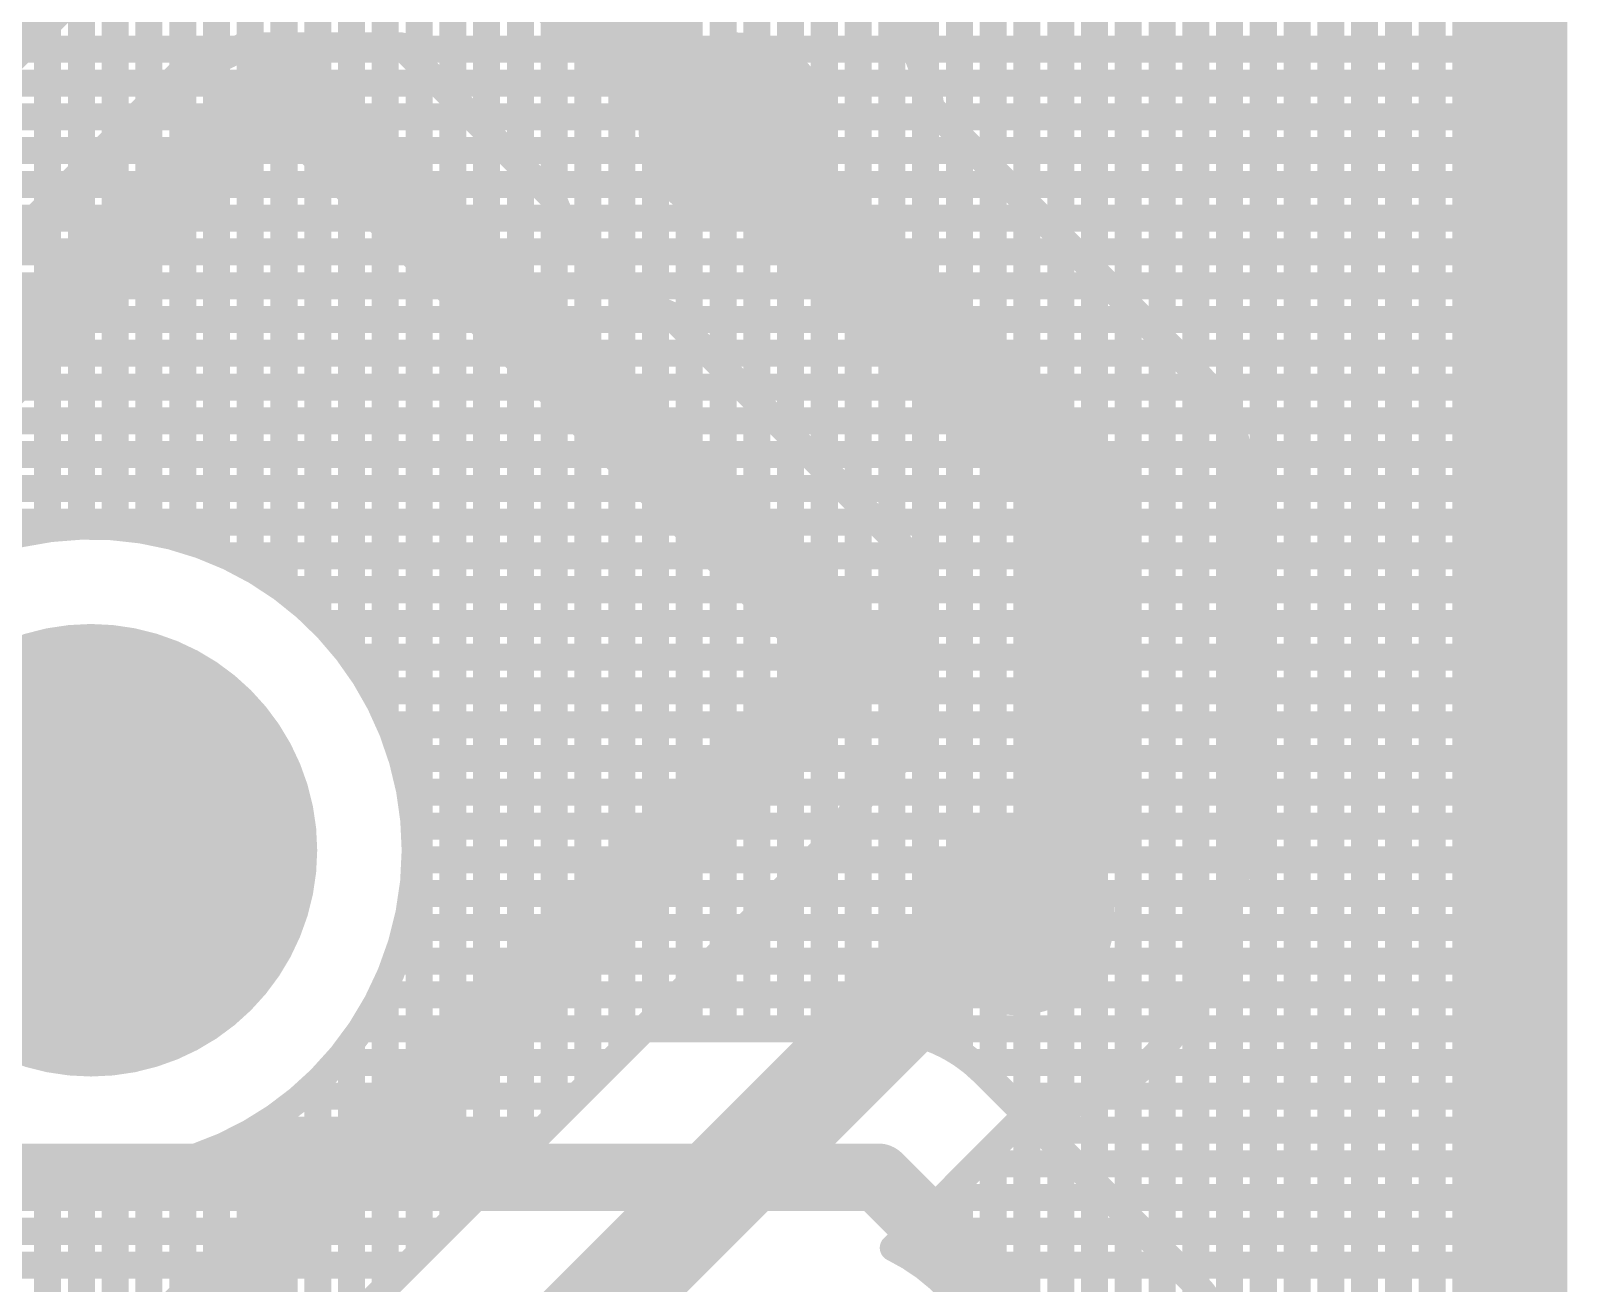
# Model space of a CAD drawing. Header units: millimetres. Extents: x 1.42 to 3.4, y 1.21 to 3.22.
# Drawn here: x 3.1675 to 3.395, y 1.6923 to 1.8778 of the extents above; entities that cross this region are included whole.
import ezdxf

# ---------------------------------------------------------------- set-up
doc = ezdxf.new("R2010")
doc.units = ezdxf.units.MM
doc.header["$MEASUREMENT"] = 0
for name, color, linetype in [('BottomLayer', 5, 'Continuous'), ('BottomSolder', 6, 'Continuous'), ('MultiLayer', 9, 'Continuous'), ('PadHoleLayer', 156, 'Continuous'), ('TopLayer', 1, 'Continuous'), ('TopOverlay', 2, 'Continuous'), ('TopSolder', 216, 'Continuous'), ('ViaHoleLayer', 16, 'Continuous')]:
    doc.layers.add(name, color=color, linetype=linetype)

# ---------------------------------------------------------------- blocks, each defined once
blk = doc.blocks.new('XTAL1_1')
at = {"layer": 'BottomLayer', "const_width": 0.031}
blk.add_lwpolyline([(-0.0155, 0, 1), (0.0155, 0, 1)], format="xyb", close=True, dxfattribs=at)
at = {"layer": 'BottomSolder', "const_width": 0.0335}
blk.add_lwpolyline([(-0.01675, 0, 1), (0.01675, 0, 1)], format="xyb", close=True, dxfattribs=at)
at = {"layer": 'MultiLayer', "const_width": 0.031}
blk.add_lwpolyline([(-0.0155, 0, 1), (0.0155, 0, 1)], format="xyb", close=True, dxfattribs=at)
at = {"layer": 'PadHoleLayer', "const_width": 0.01772}
blk.add_lwpolyline([(-0.00886, 0, 1), (0.00886, 0, 1)], format="xyb", close=True, dxfattribs=at)
at = {"layer": 'TopLayer', "const_width": 0.031}
blk.add_lwpolyline([(-0.0155, 0, 1), (0.0155, 0, 1)], format="xyb", close=True, dxfattribs=at)
at = {"layer": 'TopOverlay', "const_width": 0.012}
for points in [[(0.3, 0.06), (-0.1, 0.06)], [(-0.1, -0.06), (-0.1, 0.06)], [(0.3, -0.06), (-0.1, -0.06)]]:
    blk.add_lwpolyline(points, dxfattribs=at)
at = {"layer": 'TopOverlay', "const_width": 0.006}
for points in [[(-0.103, 0.06, 1), (-0.097, 0.06, 1)], [(-0.103, 0.06, 1), (-0.097, 0.06, 1)], [(-0.103, -0.06, 1), (-0.097, -0.06, 1)], [(-0.103, -0.06, 1), (-0.097, -0.06, 1)]]:
    blk.add_lwpolyline(points, format="xyb", close=True, dxfattribs=at)
at = {"layer": 'TopSolder', "const_width": 0.0335}
blk.add_lwpolyline([(-0.01675, 0, 1), (0.01675, 0, 1)], format="xyb", close=True, dxfattribs=at)

msp = doc.modelspace()

# ---------------------------------------------------------------- linework, layer by layer
at = {"layer": 'BottomLayer'}
for points, const_width in [([(3.17, 1.80399), (3.17, 3.21)], 0.004), ([(3.175, 1.8044), (3.175, 3.21)], 0.004), ([(3.18, 1.80429), (3.18, 3.21)], 0.004), ([(3.185, 1.80365), (3.185, 3.21)], 0.004), ([(3.19, 1.80246), (3.19, 3.21)], 0.004), ([(3.195, 1.80068), (3.195, 3.21)], 0.004), ([(3.2, 1.79823), (3.2, 3.21)], 0.004), ([(3.205, 1.79499), (3.205, 3.21)], 0.004), ([(3.21, 1.79072), (3.21, 3.21)], 0.004), ([(3.215, 1.78498), (3.215, 3.21)], 0.004), ([(3.22, 1.77655), (3.22, 3.21)], 0.004), ([(3.225, 1.73), (3.225, 3.21)], 0.004), ([(3.23, 1.73), (3.23, 3.21)], 0.004), ([(3.235, 1.73), (3.235, 3.21)], 0.004), ([(3.24, 1.73), (3.24, 3.21)], 0.004), ([(3.245, 1.73), (3.245, 3.21)], 0.004), ([(3.25, 1.73), (3.25, 3.21)], 0.004), ([(3.255, 1.73), (3.255, 3.21)], 0.004), ([(3.26, 1.73), (3.26, 3.21)], 0.004), ([(3.265, 1.73), (3.265, 3.21)], 0.004), ([(3.27, 1.73), (3.27, 3.21)], 0.004), ([(3.275, 1.73), (3.275, 3.21)], 0.004), ([(3.28, 1.73), (3.28, 3.21)], 0.004), ([(3.285, 1.73), (3.285, 3.21)], 0.004), ([(3.29, 1.73), (3.29, 3.21)], 0.004), ([(3.295, 1.72991), (3.295, 3.21)], 0.004), ([(3.3, 1.72886), (3.3, 3.21)], 0.004), ([(3.305, 1.72644), (3.305, 3.21)], 0.004), ([(3.31, 1.72211), (3.31, 3.21)], 0.004), ([(3.315, 1.71711), (3.315, 3.21)], 0.004), ([(3.32, 1.71211), (3.32, 3.21)], 0.004), ([(3.325, 1.70711), (3.325, 3.21)], 0.004), ([(3.33, 1.70211), (3.33, 3.21)], 0.004), ([(3.335, 1.69711), (3.335, 3.21)], 0.004), ([(3.34, 1.6921), (3.34, 3.21)], 0.004), ([(3.345, 1.68356), (3.345, 3.21)], 0.004), ([(3.35, 1.62385), (3.35, 3.21)], 0.004), ([(3.355, 1.24039), (3.355, 3.21)], 0.004), ([(3.36, 1.24039), (3.36, 3.21)], 0.004), ([(3.365, 1.24039), (3.365, 3.21)], 0.004), ([(3.37, 1.24039), (3.37, 3.21)], 0.004), ([(3.375, 1.24039), (3.375, 3.21)], 0.004), ([(3.38, 1.24039), (3.38, 3.21)], 0.004), ([(3.384, 1.2445), (3.384, 3.21)], 0.004), ([(2.5457, 1.875), (3.384, 1.875)], 0.004), ([(2.54945, 1.87), (3.384, 1.87)], 0.004), ([(2.5518, 1.865), (3.384, 1.865)], 0.004), ([(2.5531, 1.86), (3.384, 1.86)], 0.004), ([(2.5535, 1.855), (3.384, 1.855)], 0.004), ([(2.55303, 1.85), (3.384, 1.85)], 0.004), ([(2.55164, 1.845), (3.384, 1.845)], 0.004), ([(2.54919, 1.84), (3.384, 1.84)], 0.004), ([(2.56458, 1.835), (3.384, 1.835)], 0.004), ([(2.57152, 1.83), (3.384, 1.83)], 0.004), ([(2.57652, 1.825), (3.384, 1.825)], 0.004), ([(2.58152, 1.82), (3.384, 1.82)], 0.004), ([(2.58652, 1.815), (3.384, 1.815)], 0.004), ([(2.59152, 1.81), (3.384, 1.81)], 0.004), ([(2.60565, 1.805), (3.384, 1.805)], 0.004), ([(3.19655, 1.8), (3.384, 1.8)], 0.004), ([(3.20498, 1.795), (3.384, 1.795)], 0.004), ([(3.21072, 1.79), (3.384, 1.79)], 0.004), ([(3.21499, 1.785), (3.384, 1.785)], 0.004), ([(3.21823, 1.78), (3.384, 1.78)], 0.004), ([(3.22068, 1.775), (3.384, 1.775)], 0.004), ([(3.22246, 1.77), (3.384, 1.77)], 0.004), ([(3.22365, 1.765), (3.384, 1.765)], 0.004), ([(3.22429, 1.76), (3.384, 1.76)], 0.004), ([(3.2244, 1.755), (3.384, 1.755)], 0.004), ([(3.22399, 1.75), (3.384, 1.75)], 0.004), ([(3.22304, 1.745), (3.384, 1.745)], 0.004), ([(3.22153, 1.74), (3.384, 1.74)], 0.004), ([(3.22, 1.73), (3.22, 1.7363)], 0.004), ([(3.21938, 1.735), (3.384, 1.735)], 0.004), ([(3.2165, 1.73), (3.293, 1.73)], 0.004), ([(3.2165, 1.73), (3.29307, 1.73)], 0.004), ([(3.29307, 1.73), (3.384, 1.73)], 0.004), ([(3.30696, 1.725), (3.384, 1.725)], 0.004), ([(3.3086, 1.72352), (3.33952, 1.6926)], 0.004), ([(3.31211, 1.72), (3.384, 1.72)], 0.004), ([(3.31711, 1.715), (3.384, 1.715)], 0.004), ([(2.958, 1.708), (3.293, 1.708)], 0.01), ([(3.293, 1.708), (3.324, 1.677)], 0.01), ([(3.32211, 1.71), (3.384, 1.71)], 0.004), ([(3.32711, 1.705), (3.384, 1.705)], 0.004), ([(3.33211, 1.7), (3.384, 1.7)], 0.004), ([(3.33711, 1.695), (3.384, 1.695)], 0.004)]:
    msp.add_lwpolyline(points, dxfattribs=dict(at, const_width=const_width))
for points, const_width in [([(3.383, 1.875, 1), (3.385, 1.875, 1)], 0.002), ([(3.266, 1.863, 1), (3.278, 1.863, 1)], 0.012), ([(3.383, 1.87, 1), (3.385, 1.87, 1)], 0.002), ([(3.383, 1.865, 1), (3.385, 1.865, 1)], 0.002), ([(3.383, 1.86, 1), (3.385, 1.86, 1)], 0.002), ([(3.383, 1.855, 1), (3.385, 1.855, 1)], 0.002), ([(3.383, 1.85, 1), (3.385, 1.85, 1)], 0.002), ([(3.383, 1.845, 1), (3.385, 1.845, 1)], 0.002), ([(3.383, 1.84, 1), (3.385, 1.84, 1)], 0.002), ([(3.383, 1.835, 1), (3.385, 1.835, 1)], 0.002), ([(3.383, 1.83, 1), (3.385, 1.83, 1)], 0.002), ([(3.383, 1.825, 1), (3.385, 1.825, 1)], 0.002), ([(3.383, 1.82, 1), (3.385, 1.82, 1)], 0.002), ([(3.383, 1.815, 1), (3.385, 1.815, 1)], 0.002), ([(3.383, 1.81, 1), (3.385, 1.81, 1)], 0.002), ([(3.174, 1.8044, 1), (3.176, 1.8044, 1)], 0.002), ([(3.383, 1.805, 1), (3.385, 1.805, 1)], 0.002), ([(3.169, 1.80399, 1), (3.171, 1.80399, 1)], 0.002), ([(3.179, 1.80429, 1), (3.181, 1.80429, 1)], 0.002), ([(3.184, 1.80365, 1), (3.186, 1.80365, 1)], 0.002), ([(3.189, 1.80246, 1), (3.191, 1.80246, 1)], 0.002), ([(3.194, 1.80068, 1), (3.196, 1.80068, 1)], 0.002), ([(3.19555, 1.8, 1), (3.19755, 1.8, 1)], 0.002), ([(3.383, 1.8, 1), (3.385, 1.8, 1)], 0.002), ([(3.199, 1.79823, 1), (3.201, 1.79823, 1)], 0.002), ([(3.20398, 1.795, 1), (3.20598, 1.795, 1)], 0.002), ([(3.204, 1.79499, 1), (3.206, 1.79499, 1)], 0.002), ([(3.383, 1.795, 1), (3.385, 1.795, 1)], 0.002), ([(3.209, 1.79072, 1), (3.211, 1.79072, 1)], 0.002), ([(3.20972, 1.79, 1), (3.21172, 1.79, 1)], 0.002), ([(3.383, 1.79, 1), (3.385, 1.79, 1)], 0.002), ([(3.21399, 1.785, 1), (3.21599, 1.785, 1)], 0.002), ([(3.214, 1.78498, 1), (3.216, 1.78498, 1)], 0.002), ([(3.383, 1.785, 1), (3.385, 1.785, 1)], 0.002), ([(3.21723, 1.78, 1), (3.21923, 1.78, 1)], 0.002), ([(3.383, 1.78, 1), (3.385, 1.78, 1)], 0.002), ([(3.219, 1.77655, 1), (3.221, 1.77655, 1)], 0.002), ([(3.21968, 1.775, 1), (3.22168, 1.775, 1)], 0.002), ([(3.383, 1.775, 1), (3.385, 1.775, 1)], 0.002), ([(3.22146, 1.77, 1), (3.22346, 1.77, 1)], 0.002), ([(3.383, 1.77, 1), (3.385, 1.77, 1)], 0.002), ([(3.22265, 1.765, 1), (3.22465, 1.765, 1)], 0.002), ([(3.383, 1.765, 1), (3.385, 1.765, 1)], 0.002), ([(3.22329, 1.76, 1), (3.22529, 1.76, 1)], 0.002), ([(3.383, 1.76, 1), (3.385, 1.76, 1)], 0.002), ([(3.2234, 1.755, 1), (3.2254, 1.755, 1)], 0.002), ([(3.22342, 1.75642, 1), (3.22542, 1.75642, 1)], 0.002), ([(3.22342, 1.75642, 1), (3.22542, 1.75642, 1)], 0.002), ([(3.3075, 1.7465, 1), (3.3195, 1.7465, 1)], 0.012), ([(3.383, 1.755, 1), (3.385, 1.755, 1)], 0.002), ([(3.22299, 1.75, 1), (3.22499, 1.75, 1)], 0.002), ([(3.383, 1.75, 1), (3.385, 1.75, 1)], 0.002), ([(3.22204, 1.745, 1), (3.22404, 1.745, 1)], 0.002), ([(3.383, 1.745, 1), (3.385, 1.745, 1)], 0.002), ([(3.22053, 1.74, 1), (3.22253, 1.74, 1)], 0.002), ([(3.383, 1.74, 1), (3.385, 1.74, 1)], 0.002), ([(3.219, 1.7363, 1), (3.221, 1.7363, 1)], 0.002), ([(3.21838, 1.735, 1), (3.22038, 1.735, 1)], 0.002), ([(3.383, 1.735, 1), (3.385, 1.735, 1)], 0.002), ([(3.2155, 1.73, 1), (3.2175, 1.73, 1)], 0.002), ([(3.2155, 1.73, 1), (3.2175, 1.73, 1)], 0.002), ([(3.2155, 1.73, 1), (3.2175, 1.73, 1)], 0.002), ([(3.219, 1.73, 1), (3.221, 1.73, 1)], 0.002), ([(3.224, 1.73, 1), (3.226, 1.73, 1)], 0.002), ([(3.229, 1.73, 1), (3.231, 1.73, 1)], 0.002), ([(3.234, 1.73, 1), (3.236, 1.73, 1)], 0.002), ([(3.239, 1.73, 1), (3.241, 1.73, 1)], 0.002), ([(3.244, 1.73, 1), (3.246, 1.73, 1)], 0.002), ([(3.249, 1.73, 1), (3.251, 1.73, 1)], 0.002), ([(3.254, 1.73, 1), (3.256, 1.73, 1)], 0.002), ([(3.259, 1.73, 1), (3.261, 1.73, 1)], 0.002), ([(3.264, 1.73, 1), (3.266, 1.73, 1)], 0.002), ([(3.269, 1.73, 1), (3.271, 1.73, 1)], 0.002), ([(3.274, 1.73, 1), (3.276, 1.73, 1)], 0.002), ([(3.279, 1.73, 1), (3.281, 1.73, 1)], 0.002), ([(3.284, 1.73, 1), (3.286, 1.73, 1)], 0.002), ([(3.289, 1.73, 1), (3.291, 1.73, 1)], 0.002), ([(3.292, 1.73, 1), (3.294, 1.73, 1)], 0.002), ([(3.292, 1.73, 1), (3.294, 1.73, 1)], 0.002), ([(3.292, 1.73, 1), (3.294, 1.73, 1)], 0.002), ([(3.29207, 1.73, 1), (3.29407, 1.73, 1)], 0.002), ([(3.29207, 1.73, 1), (3.29407, 1.73, 1)], 0.002), ([(3.294, 1.72991, 1), (3.296, 1.72991, 1)], 0.002), ([(3.383, 1.73, 1), (3.385, 1.73, 1)], 0.002), ([(3.299, 1.72886, 1), (3.301, 1.72886, 1)], 0.002), ([(3.304, 1.72644, 1), (3.306, 1.72644, 1)], 0.002), ([(3.30596, 1.725, 1), (3.30796, 1.725, 1)], 0.002), ([(3.383, 1.725, 1), (3.385, 1.725, 1)], 0.002), ([(3.30756, 1.72356, 1), (3.30956, 1.72356, 1)], 0.002), ([(3.3076, 1.72352, 1), (3.3096, 1.72352, 1)], 0.002), ([(3.3076, 1.72352, 1), (3.3096, 1.72352, 1)], 0.002), ([(3.309, 1.72211, 1), (3.311, 1.72211, 1)], 0.002), ([(3.31111, 1.72, 1), (3.31311, 1.72, 1)], 0.002), ([(3.383, 1.72, 1), (3.385, 1.72, 1)], 0.002), ([(3.314, 1.71711, 1), (3.316, 1.71711, 1)], 0.002), ([(3.31611, 1.715, 1), (3.31811, 1.715, 1)], 0.002), ([(3.383, 1.715, 1), (3.385, 1.715, 1)], 0.002), ([(3.319, 1.71211, 1), (3.321, 1.71211, 1)], 0.002), ([(3.2905, 1.708, 1), (3.2955, 1.708, 1)], 0.005), ([(3.2905, 1.708, 1), (3.2955, 1.708, 1)], 0.005), ([(3.32111, 1.71, 1), (3.32311, 1.71, 1)], 0.002), ([(3.383, 1.71, 1), (3.385, 1.71, 1)], 0.002), ([(3.324, 1.70711, 1), (3.326, 1.70711, 1)], 0.002), ([(3.32611, 1.705, 1), (3.32811, 1.705, 1)], 0.002), ([(3.383, 1.705, 1), (3.385, 1.705, 1)], 0.002), ([(3.329, 1.70211, 1), (3.331, 1.70211, 1)], 0.002), ([(3.33111, 1.7, 1), (3.33311, 1.7, 1)], 0.002), ([(3.383, 1.7, 1), (3.385, 1.7, 1)], 0.002), ([(3.334, 1.69711, 1), (3.336, 1.69711, 1)], 0.002), ([(3.33611, 1.695, 1), (3.33811, 1.695, 1)], 0.002), ([(3.383, 1.695, 1), (3.385, 1.695, 1)], 0.002), ([(3.33852, 1.6926, 1), (3.34052, 1.6926, 1)], 0.002), ([(3.33852, 1.6926, 1), (3.34052, 1.6926, 1)], 0.002), ([(3.33856, 1.69256, 1), (3.34056, 1.69256, 1)], 0.002), ([(3.339, 1.6921, 1), (3.341, 1.6921, 1)], 0.002)]:
    msp.add_lwpolyline(points, format="xyb", close=True, dxfattribs=dict(at, const_width=const_width))
at = {"layer": 'BottomLayer', "const_width": 0.004}
for points in [[(3.14248, 1.79036, -0.668179), (3.22442, 1.75642)], [(3.22442, 1.75642, -0.146768), (3.2165, 1.73)], [(3.293, 1.73, -0.198912), (3.30856, 1.72356)], [(3.293, 1.73, -0.199566), (3.3086, 1.72352)], [(3.33952, 1.6926, -0.199566), (3.346, 1.677)], [(3.33956, 1.69256, -0.198912), (3.346, 1.677)]]:
    msp.add_lwpolyline(points, format="xyb", dxfattribs=at)
at = {"layer": 'BottomSolder', "const_width": 0.01}
msp.add_lwpolyline([(3.39, 1.24039), (3.39, 3.21)], dxfattribs=at)
at = {"layer": 'BottomSolder', "const_width": 0.0145}
for points in [[(3.26475, 1.863, 1), (3.27925, 1.863, 1)], [(3.30625, 1.7465, 1), (3.32075, 1.7465, 1)]]:
    msp.add_lwpolyline(points, format="xyb", close=True, dxfattribs=at)
at = {"layer": 'MultiLayer', "const_width": 0.012}
for points in [[(3.266, 1.863, 1), (3.278, 1.863, 1)], [(3.3075, 1.7465, 1), (3.3195, 1.7465, 1)]]:
    msp.add_lwpolyline(points, format="xyb", close=True, dxfattribs=at)
at = {"layer": 'TopLayer'}
for points, const_width in [([(3.37, 1.3494), (3.37, 3.2089)], 0.004), ([(3.375, 1.24039), (3.375, 3.2089)], 0.004), ([(3.38, 1.24039), (3.38, 3.2089)], 0.004), ([(3.385, 1.24039), (3.385, 3.2089)], 0.004), ([(3.39, 1.24039), (3.39, 3.21)], 0.004), ([(3.365, 1.3494), (3.365, 2.38514)], 0.004), ([(3.36, 1.3494), (3.36, 2.38014)], 0.004), ([(3.355, 1.3494), (3.355, 2.37514)], 0.004), ([(3.35, 1.62385), (3.35, 2.37014)], 0.004), ([(3.345, 1.8197), (3.345, 2.36514)], 0.004), ([(3.34, 1.82715), (3.34, 2.36014)], 0.004), ([(3.335, 1.83215), (3.335, 2.35514)], 0.004), ([(3.33, 1.83715), (3.33, 2.35014)], 0.004), ([(3.325, 1.84215), (3.325, 2.34514)], 0.004), ([(3.32, 1.84715), (3.32, 2.34014)], 0.004), ([(3.315, 1.85215), (3.315, 2.33514)], 0.004), ([(3.31, 1.85715), (3.31, 2.33014)], 0.004), ([(3.305, 1.86215), (3.305, 2.32514)], 0.004), ([(3.3, 1.87055), (3.3, 2.32014)], 0.004), ([(3.14466, 1.86116), (3.1835, 1.9)], 0.015), ([(3.2325, 1.9), (3.3225, 1.81)], 0.015), ([(3.1982, 1.875), (3.22285, 1.875)], 0.004), ([(3.19902, 1.8755), (3.22235, 1.8755)], 0.004), ([(3.2, 1.79823), (3.2, 1.8755)], 0.004), ([(3.205, 1.79499), (3.205, 1.8755)], 0.004), ([(3.21, 1.79072), (3.21, 1.8755)], 0.004), ([(3.215, 1.78498), (3.215, 1.8755)], 0.004), ([(3.22, 1.77655), (3.22, 1.8755)], 0.004), ([(3.22235, 1.8755), (3.24474, 1.85312)], 0.004), ([(3.2984, 1.875), (3.39, 1.875)], 0.004), ([(3.195, 1.80068), (3.195, 1.87338)], 0.004), ([(3.225, 1.69665), (3.225, 1.87285)], 0.004), ([(3.16201, 1.84386), (3.18985, 1.8717)], 0.004), ([(3.19, 1.80246), (3.19, 1.87174)], 0.004), ([(3.18815, 1.87), (3.22785, 1.87)], 0.004), ([(3.30014, 1.87), (3.39, 1.87)], 0.004), ([(3.185, 1.80365), (3.185, 1.86685)], 0.004), ([(3.23, 1.70165), (3.23, 1.86785)], 0.004), ([(3.30081, 1.86634), (3.3398, 1.82735)], 0.004), ([(3.18315, 1.865), (3.23285, 1.865)], 0.004), ([(3.30215, 1.865), (3.39, 1.865)], 0.004), ([(3.18, 1.80429), (3.18, 1.86185)], 0.004), ([(3.235, 1.70665), (3.235, 1.86285)], 0.004), ([(3.17815, 1.86), (3.23785, 1.86)], 0.004), ([(3.30715, 1.86), (3.39, 1.86)], 0.004), ([(3.175, 1.8044), (3.175, 1.85685)], 0.004), ([(3.24, 1.71165), (3.24, 1.85785)], 0.004), ([(3.17315, 1.855), (3.24285, 1.855)], 0.004), ([(3.31215, 1.855), (3.39, 1.855)], 0.004), ([(3.245, 1.71665), (3.245, 1.85242)], 0.004), ([(3.16815, 1.85), (3.24608, 1.85)], 0.004), ([(3.17, 1.80399), (3.17, 1.85185)], 0.004), ([(3.31715, 1.85), (3.39, 1.85)], 0.004), ([(3.16315, 1.845), (3.24926, 1.845)], 0.004), ([(3.25, 1.72165), (3.25, 1.84411)], 0.004), ([(3.32215, 1.845), (3.39, 1.845)], 0.004), ([(3.15701, 1.84), (3.25434, 1.84)], 0.004), ([(3.255, 1.72665), (3.255, 1.83951)], 0.004), ([(3.32715, 1.84), (3.39, 1.84)], 0.004), ([(3.26, 1.73165), (3.26, 1.8366)], 0.004), ([(3.10879, 1.835), (3.26285, 1.835)], 0.004), ([(3.26212, 1.83574), (3.298, 1.79985)], 0.004), ([(3.33215, 1.835), (3.39, 1.835)], 0.004), ([(3.265, 1.73665), (3.265, 1.83285)], 0.004), ([(3.10379, 1.83), (3.26785, 1.83)], 0.004), ([(3.33715, 1.83), (3.39, 1.83)], 0.004), ([(3.27, 1.74165), (3.27, 1.82785)], 0.004), ([(3.09879, 1.825), (3.27285, 1.825)], 0.004), ([(3.34187, 1.825), (3.39, 1.825)], 0.004), ([(3.275, 1.74665), (3.275, 1.82285)], 0.004), ([(3.09379, 1.82), (3.27785, 1.82)], 0.004), ([(3.34487, 1.82), (3.39, 1.82)], 0.004), ([(3.28, 1.75165), (3.28, 1.81785)], 0.004), ([(3.08879, 1.815), (3.28285, 1.815)], 0.004), ([(3.3225, 1.7595), (3.3225, 1.81)], 0.015), ([(3.34648, 1.815), (3.39, 1.815)], 0.004), ([(3.285, 1.75665), (3.285, 1.81285)], 0.004), ([(3.08379, 1.81), (3.28785, 1.81)], 0.004), ([(3.347, 1.81), (3.39, 1.81)], 0.004), ([(3.347, 1.7595), (3.347, 1.81)], 0.004), ([(3.29, 1.76349), (3.29, 1.80785)], 0.004), ([(3.07879, 1.805), (3.29285, 1.805)], 0.004), ([(3.347, 1.805), (3.39, 1.805)], 0.004), ([(3.295, 1.76883), (3.295, 1.80285)], 0.004), ([(3.19655, 1.8), (3.29785, 1.8)], 0.004), ([(3.298, 1.77101), (3.298, 1.79985)], 0.004), ([(3.347, 1.8), (3.39, 1.8)], 0.004), ([(3.20498, 1.795), (3.298, 1.795)], 0.004), ([(3.347, 1.795), (3.39, 1.795)], 0.004), ([(3.21072, 1.79), (3.298, 1.79)], 0.004), ([(3.347, 1.79), (3.39, 1.79)], 0.004), ([(3.21499, 1.785), (3.298, 1.785)], 0.004), ([(3.347, 1.785), (3.39, 1.785)], 0.004), ([(3.21823, 1.78), (3.298, 1.78)], 0.004), ([(3.347, 1.78), (3.39, 1.78)], 0.004), ([(3.22068, 1.775), (3.298, 1.775)], 0.004), ([(3.347, 1.775), (3.39, 1.775)], 0.004), ([(3.22246, 1.77), (3.29651, 1.77)], 0.004), ([(3.347, 1.77), (3.39, 1.77)], 0.004), ([(3.207, 1.644), (3.3225, 1.7595)], 0.015), ([(3.22365, 1.765), (3.29117, 1.765)], 0.004), ([(3.347, 1.765), (3.39, 1.765)], 0.004), ([(3.142, 1.722), (3.17642, 1.75642)], 0.01), ([(3.20065, 1.6723), (3.28731, 1.75896)], 0.004), ([(3.22429, 1.76), (3.28783, 1.76)], 0.004), ([(3.347, 1.76), (3.39, 1.76)], 0.004), ([(3.2244, 1.755), (3.28335, 1.755)], 0.004), ([(3.34658, 1.755), (3.39, 1.755)], 0.004), ([(3.22399, 1.75), (3.27835, 1.75)], 0.004), ([(3.345, 1.631), (3.345, 1.7498)], 0.004), ([(3.34508, 1.75), (3.39, 1.75)], 0.004), ([(3.22304, 1.745), (3.27335, 1.745)], 0.004), ([(3.34246, 1.745), (3.39, 1.745)], 0.004), ([(3.22153, 1.74), (3.26835, 1.74)], 0.004), ([(3.34176, 1.74), (3.39, 1.74)], 0.004), ([(3.22, 1.69165), (3.22, 1.7363)], 0.004), ([(3.21938, 1.735), (3.26335, 1.735)], 0.004), ([(3.34, 1.63519), (3.34, 1.73472)], 0.004), ([(3.34012, 1.735), (3.39, 1.735)], 0.004), ([(3.2165, 1.73), (3.25835, 1.73)], 0.004), ([(3.33735, 1.73), (3.39, 1.73)], 0.004), ([(3.215, 1.68665), (3.215, 1.72786)], 0.004), ([(3.335, 1.63783), (3.335, 1.72704)], 0.004), ([(3.21271, 1.725), (3.25335, 1.725)], 0.004), ([(3.33296, 1.725), (3.39, 1.725)], 0.004), ([(3.33, 1.63937), (3.33, 1.72265)], 0.004), ([(3.21, 1.68165), (3.21, 1.72212)], 0.004), ([(3.20769, 1.72), (3.24835, 1.72)], 0.004), ([(3.32, 1.63972), (3.32, 1.71824)], 0.004), ([(3.325, 1.63998), (3.325, 1.71988)], 0.004), ([(3.32528, 1.72), (3.39, 1.72)], 0.004), ([(3.205, 1.67665), (3.205, 1.71786)], 0.004), ([(3.29521, 1.69756), (3.3152, 1.71755)], 0.004), ([(3.315, 1.63857), (3.315, 1.71735)], 0.004), ([(3.2, 1.67214), (3.2, 1.71461)], 0.004), ([(3.20068, 1.715), (3.24335, 1.715)], 0.004), ([(3.31265, 1.715), (3.39, 1.715)], 0.004), ([(3.195, 1.6704), (3.195, 1.71216)], 0.004), ([(3.31, 1.68071), (3.31, 1.71235)], 0.004), ([(3.17, 1.64165), (3.17, 1.70885)], 0.004), ([(3.185, 1.66289), (3.185, 1.70919)], 0.004), ([(3.18863, 1.71), (3.23835, 1.71)], 0.004), ([(3.19, 1.66749), (3.19, 1.71038)], 0.004), ([(3.30765, 1.71), (3.39, 1.71)], 0.004), ([(3.175, 1.64665), (3.175, 1.70844)], 0.004), ([(3.18, 1.65458), (3.18, 1.70856)], 0.004), ([(3.305, 1.6898), (3.305, 1.70735)], 0.004), ([(3.15596, 1.705), (3.23335, 1.705)], 0.004), ([(3.30265, 1.705), (3.39, 1.705)], 0.004), ([(3.3, 1.69462), (3.3, 1.70235)], 0.004), ([(3.142, 1.7), (3.22835, 1.7)], 0.004), ([(3.29765, 1.7), (3.39, 1.7)], 0.004), ([(3.076, 1.695), (3.22335, 1.695)], 0.004), ([(3.29949, 1.695), (3.39, 1.695)], 0.004)]:
    msp.add_lwpolyline(points, dxfattribs=dict(at, const_width=const_width))
at = {"layer": 'TopLayer', "const_width": 0.004}
for points in [[(3.27534, 1.89181, -0.348078), (3.30081, 1.86634)], [(3.19902, 1.8755, -0.08614), (3.18985, 1.8717)], [(3.26212, 1.83574, -0.222344), (3.24474, 1.85312)], [(3.3398, 1.82735, -0.199267), (3.347, 1.81)], [(3.33982, 1.82732, -0.198912), (3.347, 1.81)], [(3.14248, 1.79036, -0.668179), (3.22442, 1.75642)], [(3.28731, 1.75896, -0.141607), (3.298, 1.77101)], [(3.347, 1.7595, -0.155608), (3.34248, 1.74531)], [(3.347, 1.7595, -0.155608), (3.34248, 1.74531)], [(3.22442, 1.75642, -0.198912), (3.21036, 1.72248)], [(3.34248, 1.74531, -0.385373), (3.3152, 1.71755)], [(3.21036, 1.72248, -0.280713), (3.16181, 1.7107)], [(3.29521, 1.69756, -0.286742), (3.3115, 1.6715)]]:
    msp.add_lwpolyline(points, format="xyb", dxfattribs=at)
at = {"layer": 'TopLayer'}
for points, const_width in [([(3.1972, 1.875, 1), (3.1992, 1.875, 1)], 0.002), ([(3.19802, 1.8755, 1), (3.20002, 1.8755, 1)], 0.002), ([(3.19802, 1.8755, 1), (3.20002, 1.8755, 1)], 0.002), ([(3.199, 1.8755, 1), (3.201, 1.8755, 1)], 0.002), ([(3.204, 1.8755, 1), (3.206, 1.8755, 1)], 0.002), ([(3.209, 1.8755, 1), (3.211, 1.8755, 1)], 0.002), ([(3.214, 1.8755, 1), (3.216, 1.8755, 1)], 0.002), ([(3.219, 1.8755, 1), (3.221, 1.8755, 1)], 0.002), ([(3.22135, 1.8755, 1), (3.22335, 1.8755, 1)], 0.002), ([(3.22135, 1.8755, 1), (3.22335, 1.8755, 1)], 0.002), ([(3.22185, 1.875, 1), (3.22385, 1.875, 1)], 0.002), ([(3.2974, 1.875, 1), (3.2994, 1.875, 1)], 0.002), ([(3.389, 1.875, 1), (3.391, 1.875, 1)], 0.002), ([(3.194, 1.87338, 1), (3.196, 1.87338, 1)], 0.002), ([(3.224, 1.87285, 1), (3.226, 1.87285, 1)], 0.002), ([(3.266, 1.863, 1), (3.278, 1.863, 1)], 0.012), ([(3.18885, 1.8717, 1), (3.19085, 1.8717, 1)], 0.002), ([(3.18885, 1.8717, 1), (3.19085, 1.8717, 1)], 0.002), ([(3.189, 1.87174, 1), (3.191, 1.87174, 1)], 0.002), ([(3.299, 1.87055, 1), (3.301, 1.87055, 1)], 0.002), ([(3.18715, 1.87, 1), (3.18915, 1.87, 1)], 0.002), ([(3.22685, 1.87, 1), (3.22885, 1.87, 1)], 0.002), ([(3.29914, 1.87, 1), (3.30114, 1.87, 1)], 0.002), ([(3.389, 1.87, 1), (3.391, 1.87, 1)], 0.002), ([(3.184, 1.86685, 1), (3.186, 1.86685, 1)], 0.002), ([(3.229, 1.86785, 1), (3.231, 1.86785, 1)], 0.002), ([(3.29981, 1.86634, 1), (3.30181, 1.86634, 1)], 0.002), ([(3.29981, 1.86634, 1), (3.30181, 1.86634, 1)], 0.002), ([(3.18215, 1.865, 1), (3.18415, 1.865, 1)], 0.002), ([(3.23185, 1.865, 1), (3.23385, 1.865, 1)], 0.002), ([(3.30115, 1.865, 1), (3.30315, 1.865, 1)], 0.002), ([(3.389, 1.865, 1), (3.391, 1.865, 1)], 0.002), ([(3.179, 1.86185, 1), (3.181, 1.86185, 1)], 0.002), ([(3.234, 1.86285, 1), (3.236, 1.86285, 1)], 0.002), ([(3.304, 1.86215, 1), (3.306, 1.86215, 1)], 0.002), ([(3.17715, 1.86, 1), (3.17915, 1.86, 1)], 0.002), ([(3.23685, 1.86, 1), (3.23885, 1.86, 1)], 0.002), ([(3.30615, 1.86, 1), (3.30815, 1.86, 1)], 0.002), ([(3.389, 1.86, 1), (3.391, 1.86, 1)], 0.002), ([(3.174, 1.85685, 1), (3.176, 1.85685, 1)], 0.002), ([(3.239, 1.85785, 1), (3.241, 1.85785, 1)], 0.002), ([(3.309, 1.85715, 1), (3.311, 1.85715, 1)], 0.002), ([(3.17215, 1.855, 1), (3.17415, 1.855, 1)], 0.002), ([(3.24185, 1.855, 1), (3.24385, 1.855, 1)], 0.002), ([(3.31115, 1.855, 1), (3.31315, 1.855, 1)], 0.002), ([(3.389, 1.855, 1), (3.391, 1.855, 1)], 0.002), ([(3.24374, 1.85312, 1), (3.24574, 1.85312, 1)], 0.002), ([(3.24374, 1.85312, 1), (3.24574, 1.85312, 1)], 0.002), ([(3.244, 1.85242, 1), (3.246, 1.85242, 1)], 0.002), ([(3.314, 1.85215, 1), (3.316, 1.85215, 1)], 0.002), ([(3.16715, 1.85, 1), (3.16915, 1.85, 1)], 0.002), ([(3.169, 1.85185, 1), (3.171, 1.85185, 1)], 0.002), ([(3.24508, 1.85, 1), (3.24708, 1.85, 1)], 0.002), ([(3.31615, 1.85, 1), (3.31815, 1.85, 1)], 0.002), ([(3.389, 1.85, 1), (3.391, 1.85, 1)], 0.002), ([(3.319, 1.84715, 1), (3.321, 1.84715, 1)], 0.002), ([(3.24826, 1.845, 1), (3.25026, 1.845, 1)], 0.002), ([(3.249, 1.84411, 1), (3.251, 1.84411, 1)], 0.002), ([(3.32115, 1.845, 1), (3.32315, 1.845, 1)], 0.002), ([(3.389, 1.845, 1), (3.391, 1.845, 1)], 0.002), ([(3.324, 1.84215, 1), (3.326, 1.84215, 1)], 0.002), ([(3.25334, 1.84, 1), (3.25534, 1.84, 1)], 0.002), ([(3.254, 1.83951, 1), (3.256, 1.83951, 1)], 0.002), ([(3.32615, 1.84, 1), (3.32815, 1.84, 1)], 0.002), ([(3.389, 1.84, 1), (3.391, 1.84, 1)], 0.002), ([(3.259, 1.8366, 1), (3.261, 1.8366, 1)], 0.002), ([(3.329, 1.83715, 1), (3.331, 1.83715, 1)], 0.002), ([(3.26112, 1.83574, 1), (3.26312, 1.83574, 1)], 0.002), ([(3.26112, 1.83574, 1), (3.26312, 1.83574, 1)], 0.002), ([(3.26185, 1.835, 1), (3.26385, 1.835, 1)], 0.002), ([(3.33115, 1.835, 1), (3.33315, 1.835, 1)], 0.002), ([(3.389, 1.835, 1), (3.391, 1.835, 1)], 0.002), ([(3.264, 1.83285, 1), (3.266, 1.83285, 1)], 0.002), ([(3.334, 1.83215, 1), (3.336, 1.83215, 1)], 0.002), ([(3.26685, 1.83, 1), (3.26885, 1.83, 1)], 0.002), ([(3.33615, 1.83, 1), (3.33815, 1.83, 1)], 0.002), ([(3.389, 1.83, 1), (3.391, 1.83, 1)], 0.002), ([(3.269, 1.82785, 1), (3.271, 1.82785, 1)], 0.002), ([(3.3388, 1.82735, 1), (3.3408, 1.82735, 1)], 0.002), ([(3.3388, 1.82735, 1), (3.3408, 1.82735, 1)], 0.002), ([(3.33882, 1.82732, 1), (3.34082, 1.82732, 1)], 0.002), ([(3.339, 1.82715, 1), (3.341, 1.82715, 1)], 0.002), ([(3.27185, 1.825, 1), (3.27385, 1.825, 1)], 0.002), ([(3.34087, 1.825, 1), (3.34287, 1.825, 1)], 0.002), ([(3.389, 1.825, 1), (3.391, 1.825, 1)], 0.002), ([(3.274, 1.82285, 1), (3.276, 1.82285, 1)], 0.002), ([(3.27685, 1.82, 1), (3.27885, 1.82, 1)], 0.002), ([(3.34387, 1.82, 1), (3.34587, 1.82, 1)], 0.002), ([(3.344, 1.8197, 1), (3.346, 1.8197, 1)], 0.002), ([(3.389, 1.82, 1), (3.391, 1.82, 1)], 0.002), ([(3.279, 1.81785, 1), (3.281, 1.81785, 1)], 0.002), ([(3.28185, 1.815, 1), (3.28385, 1.815, 1)], 0.002), ([(3.31875, 1.81, 1), (3.32625, 1.81, 1)], 0.0075), ([(3.31875, 1.81, 1), (3.32625, 1.81, 1)], 0.0075), ([(3.34548, 1.815, 1), (3.34748, 1.815, 1)], 0.002), ([(3.389, 1.815, 1), (3.391, 1.815, 1)], 0.002), ([(3.284, 1.81285, 1), (3.286, 1.81285, 1)], 0.002), ([(3.28685, 1.81, 1), (3.28885, 1.81, 1)], 0.002), ([(3.346, 1.81, 1), (3.348, 1.81, 1)], 0.002), ([(3.346, 1.81, 1), (3.348, 1.81, 1)], 0.002), ([(3.346, 1.81, 1), (3.348, 1.81, 1)], 0.002), ([(3.346, 1.81, 1), (3.348, 1.81, 1)], 0.002), ([(3.389, 1.81, 1), (3.391, 1.81, 1)], 0.002), ([(3.289, 1.80785, 1), (3.291, 1.80785, 1)], 0.002), ([(3.174, 1.8044, 1), (3.176, 1.8044, 1)], 0.002), ([(3.29185, 1.805, 1), (3.29385, 1.805, 1)], 0.002), ([(3.346, 1.805, 1), (3.348, 1.805, 1)], 0.002), ([(3.389, 1.805, 1), (3.391, 1.805, 1)], 0.002), ([(3.169, 1.80399, 1), (3.171, 1.80399, 1)], 0.002), ([(3.179, 1.80429, 1), (3.181, 1.80429, 1)], 0.002), ([(3.184, 1.80365, 1), (3.186, 1.80365, 1)], 0.002), ([(3.189, 1.80246, 1), (3.191, 1.80246, 1)], 0.002), ([(3.294, 1.80285, 1), (3.296, 1.80285, 1)], 0.002), ([(3.194, 1.80068, 1), (3.196, 1.80068, 1)], 0.002), ([(3.19555, 1.8, 1), (3.19755, 1.8, 1)], 0.002), ([(3.29685, 1.8, 1), (3.29885, 1.8, 1)], 0.002), ([(3.297, 1.79985, 1), (3.299, 1.79985, 1)], 0.002), ([(3.297, 1.79985, 1), (3.299, 1.79985, 1)], 0.002), ([(3.346, 1.8, 1), (3.348, 1.8, 1)], 0.002), ([(3.389, 1.8, 1), (3.391, 1.8, 1)], 0.002), ([(3.199, 1.79823, 1), (3.201, 1.79823, 1)], 0.002), ([(3.20398, 1.795, 1), (3.20598, 1.795, 1)], 0.002), ([(3.204, 1.79499, 1), (3.206, 1.79499, 1)], 0.002), ([(3.297, 1.795, 1), (3.299, 1.795, 1)], 0.002), ([(3.346, 1.795, 1), (3.348, 1.795, 1)], 0.002), ([(3.389, 1.795, 1), (3.391, 1.795, 1)], 0.002), ([(3.209, 1.79072, 1), (3.211, 1.79072, 1)], 0.002), ([(3.20972, 1.79, 1), (3.21172, 1.79, 1)], 0.002), ([(3.297, 1.79, 1), (3.299, 1.79, 1)], 0.002), ([(3.346, 1.79, 1), (3.348, 1.79, 1)], 0.002), ([(3.389, 1.79, 1), (3.391, 1.79, 1)], 0.002), ([(3.21399, 1.785, 1), (3.21599, 1.785, 1)], 0.002), ([(3.214, 1.78498, 1), (3.216, 1.78498, 1)], 0.002), ([(3.297, 1.785, 1), (3.299, 1.785, 1)], 0.002), ([(3.346, 1.785, 1), (3.348, 1.785, 1)], 0.002), ([(3.389, 1.785, 1), (3.391, 1.785, 1)], 0.002), ([(3.21723, 1.78, 1), (3.21923, 1.78, 1)], 0.002), ([(3.297, 1.78, 1), (3.299, 1.78, 1)], 0.002), ([(3.346, 1.78, 1), (3.348, 1.78, 1)], 0.002), ([(3.389, 1.78, 1), (3.391, 1.78, 1)], 0.002), ([(3.219, 1.77655, 1), (3.221, 1.77655, 1)], 0.002), ([(3.21968, 1.775, 1), (3.22168, 1.775, 1)], 0.002), ([(3.297, 1.775, 1), (3.299, 1.775, 1)], 0.002), ([(3.346, 1.775, 1), (3.348, 1.775, 1)], 0.002), ([(3.389, 1.775, 1), (3.391, 1.775, 1)], 0.002), ([(3.297, 1.77101, 1), (3.299, 1.77101, 1)], 0.002), ([(3.297, 1.77101, 1), (3.299, 1.77101, 1)], 0.002), ([(3.22146, 1.77, 1), (3.22346, 1.77, 1)], 0.002), ([(3.294, 1.76883, 1), (3.296, 1.76883, 1)], 0.002), ([(3.29551, 1.77, 1), (3.29751, 1.77, 1)], 0.002), ([(3.346, 1.77, 1), (3.348, 1.77, 1)], 0.002), ([(3.389, 1.77, 1), (3.391, 1.77, 1)], 0.002), ([(3.22265, 1.765, 1), (3.22465, 1.765, 1)], 0.002), ([(3.289, 1.76349, 1), (3.291, 1.76349, 1)], 0.002), ([(3.29017, 1.765, 1), (3.29217, 1.765, 1)], 0.002), ([(3.31875, 1.7595, 1), (3.32625, 1.7595, 1)], 0.0075), ([(3.31875, 1.7595, 1), (3.32625, 1.7595, 1)], 0.0075), ([(3.346, 1.765, 1), (3.348, 1.765, 1)], 0.002), ([(3.389, 1.765, 1), (3.391, 1.765, 1)], 0.002), ([(3.17392, 1.75642, 1), (3.17892, 1.75642, 1)], 0.005), ([(3.22329, 1.76, 1), (3.22529, 1.76, 1)], 0.002), ([(3.28631, 1.75896, 1), (3.28831, 1.75896, 1)], 0.002), ([(3.28631, 1.75896, 1), (3.28831, 1.75896, 1)], 0.002), ([(3.28683, 1.76, 1), (3.28883, 1.76, 1)], 0.002), ([(3.346, 1.76, 1), (3.348, 1.76, 1)], 0.002), ([(3.346, 1.7595, 1), (3.348, 1.7595, 1)], 0.002), ([(3.346, 1.7595, 1), (3.348, 1.7595, 1)], 0.002), ([(3.346, 1.7595, 1), (3.348, 1.7595, 1)], 0.002), ([(3.389, 1.76, 1), (3.391, 1.76, 1)], 0.002), ([(3.284, 1.75665, 1), (3.286, 1.75665, 1)], 0.002), ([(3.2234, 1.755, 1), (3.2254, 1.755, 1)], 0.002), ([(3.22342, 1.75642, 1), (3.22542, 1.75642, 1)], 0.002), ([(3.22342, 1.75642, 1), (3.22542, 1.75642, 1)], 0.002), ([(3.28235, 1.755, 1), (3.28435, 1.755, 1)], 0.002), ([(3.3075, 1.7465, 1), (3.3195, 1.7465, 1)], 0.012), ([(3.34558, 1.755, 1), (3.34758, 1.755, 1)], 0.002), ([(3.389, 1.755, 1), (3.391, 1.755, 1)], 0.002), ([(3.22299, 1.75, 1), (3.22499, 1.75, 1)], 0.002), ([(3.27735, 1.75, 1), (3.27935, 1.75, 1)], 0.002), ([(3.279, 1.75165, 1), (3.281, 1.75165, 1)], 0.002), ([(3.344, 1.7498, 1), (3.346, 1.7498, 1)], 0.002), ([(3.34408, 1.75, 1), (3.34608, 1.75, 1)], 0.002), ([(3.389, 1.75, 1), (3.391, 1.75, 1)], 0.002), ([(3.274, 1.74665, 1), (3.276, 1.74665, 1)], 0.002), ([(3.34148, 1.74531, 1), (3.34348, 1.74531, 1)], 0.002), ([(3.34148, 1.74531, 1), (3.34348, 1.74531, 1)], 0.002), ([(3.34148, 1.74531, 1), (3.34348, 1.74531, 1)], 0.002), ([(3.22204, 1.745, 1), (3.22404, 1.745, 1)], 0.002), ([(3.27235, 1.745, 1), (3.27435, 1.745, 1)], 0.002), ([(3.34146, 1.745, 1), (3.34346, 1.745, 1)], 0.002), ([(3.389, 1.745, 1), (3.391, 1.745, 1)], 0.002), ([(3.269, 1.74165, 1), (3.271, 1.74165, 1)], 0.002), ([(3.22053, 1.74, 1), (3.22253, 1.74, 1)], 0.002), ([(3.26735, 1.74, 1), (3.26935, 1.74, 1)], 0.002), ([(3.34076, 1.74, 1), (3.34276, 1.74, 1)], 0.002), ([(3.389, 1.74, 1), (3.391, 1.74, 1)], 0.002), ([(3.219, 1.7363, 1), (3.221, 1.7363, 1)], 0.002), ([(3.264, 1.73665, 1), (3.266, 1.73665, 1)], 0.002), ([(3.21838, 1.735, 1), (3.22038, 1.735, 1)], 0.002), ([(3.26235, 1.735, 1), (3.26435, 1.735, 1)], 0.002), ([(3.339, 1.73472, 1), (3.341, 1.73472, 1)], 0.002), ([(3.33912, 1.735, 1), (3.34112, 1.735, 1)], 0.002), ([(3.389, 1.735, 1), (3.391, 1.735, 1)], 0.002), ([(3.259, 1.73165, 1), (3.261, 1.73165, 1)], 0.002), ([(3.2155, 1.73, 1), (3.2175, 1.73, 1)], 0.002), ([(3.25735, 1.73, 1), (3.25935, 1.73, 1)], 0.002), ([(3.33635, 1.73, 1), (3.33835, 1.73, 1)], 0.002), ([(3.389, 1.73, 1), (3.391, 1.73, 1)], 0.002), ([(3.214, 1.72786, 1), (3.216, 1.72786, 1)], 0.002), ([(3.334, 1.72704, 1), (3.336, 1.72704, 1)], 0.002), ([(3.21171, 1.725, 1), (3.21371, 1.725, 1)], 0.002), ([(3.25235, 1.725, 1), (3.25435, 1.725, 1)], 0.002), ([(3.254, 1.72665, 1), (3.256, 1.72665, 1)], 0.002), ([(3.33196, 1.725, 1), (3.33396, 1.725, 1)], 0.002), ([(3.389, 1.725, 1), (3.391, 1.725, 1)], 0.002), ([(3.20936, 1.72248, 1), (3.21136, 1.72248, 1)], 0.002), ([(3.20936, 1.72248, 1), (3.21136, 1.72248, 1)], 0.002), ([(3.329, 1.72265, 1), (3.331, 1.72265, 1)], 0.002), ([(3.209, 1.72212, 1), (3.211, 1.72212, 1)], 0.002), ([(3.249, 1.72165, 1), (3.251, 1.72165, 1)], 0.002), ([(3.20669, 1.72, 1), (3.20869, 1.72, 1)], 0.002), ([(3.24735, 1.72, 1), (3.24935, 1.72, 1)], 0.002), ([(3.319, 1.71824, 1), (3.321, 1.71824, 1)], 0.002), ([(3.324, 1.71988, 1), (3.326, 1.71988, 1)], 0.002), ([(3.32428, 1.72, 1), (3.32628, 1.72, 1)], 0.002), ([(3.389, 1.72, 1), (3.391, 1.72, 1)], 0.002), ([(3.204, 1.71786, 1), (3.206, 1.71786, 1)], 0.002), ([(3.244, 1.71665, 1), (3.246, 1.71665, 1)], 0.002), ([(3.314, 1.71735, 1), (3.316, 1.71735, 1)], 0.002), ([(3.3142, 1.71755, 1), (3.3162, 1.71755, 1)], 0.002), ([(3.3142, 1.71755, 1), (3.3162, 1.71755, 1)], 0.002), ([(3.199, 1.71461, 1), (3.201, 1.71461, 1)], 0.002), ([(3.19968, 1.715, 1), (3.20168, 1.715, 1)], 0.002), ([(3.24235, 1.715, 1), (3.24435, 1.715, 1)], 0.002), ([(3.31165, 1.715, 1), (3.31365, 1.715, 1)], 0.002), ([(3.389, 1.715, 1), (3.391, 1.715, 1)], 0.002), ([(3.194, 1.71216, 1), (3.196, 1.71216, 1)], 0.002), ([(3.239, 1.71165, 1), (3.241, 1.71165, 1)], 0.002), ([(3.309, 1.71235, 1), (3.311, 1.71235, 1)], 0.002), ([(3.169, 1.70885, 1), (3.171, 1.70885, 1)], 0.002), ([(3.184, 1.70919, 1), (3.186, 1.70919, 1)], 0.002), ([(3.18763, 1.71, 1), (3.18963, 1.71, 1)], 0.002), ([(3.189, 1.71038, 1), (3.191, 1.71038, 1)], 0.002), ([(3.23735, 1.71, 1), (3.23935, 1.71, 1)], 0.002), ([(3.30665, 1.71, 1), (3.30865, 1.71, 1)], 0.002), ([(3.389, 1.71, 1), (3.391, 1.71, 1)], 0.002), ([(3.174, 1.70844, 1), (3.176, 1.70844, 1)], 0.002), ([(3.179, 1.70856, 1), (3.181, 1.70856, 1)], 0.002), ([(3.234, 1.70665, 1), (3.236, 1.70665, 1)], 0.002), ([(3.304, 1.70735, 1), (3.306, 1.70735, 1)], 0.002), ([(3.23235, 1.705, 1), (3.23435, 1.705, 1)], 0.002), ([(3.30165, 1.705, 1), (3.30365, 1.705, 1)], 0.002), ([(3.389, 1.705, 1), (3.391, 1.705, 1)], 0.002), ([(3.299, 1.70235, 1), (3.301, 1.70235, 1)], 0.002), ([(3.22735, 1.7, 1), (3.22935, 1.7, 1)], 0.002), ([(3.229, 1.70165, 1), (3.231, 1.70165, 1)], 0.002), ([(3.29665, 1.7, 1), (3.29865, 1.7, 1)], 0.002), ([(3.389, 1.7, 1), (3.391, 1.7, 1)], 0.002), ([(3.29421, 1.69756, 1), (3.29621, 1.69756, 1)], 0.002), ([(3.29421, 1.69756, 1), (3.29621, 1.69756, 1)], 0.002), ([(3.224, 1.69665, 1), (3.226, 1.69665, 1)], 0.002), ([(3.22235, 1.695, 1), (3.22435, 1.695, 1)], 0.002), ([(3.29849, 1.695, 1), (3.30049, 1.695, 1)], 0.002), ([(3.299, 1.69462, 1), (3.301, 1.69462, 1)], 0.002), ([(3.389, 1.695, 1), (3.391, 1.695, 1)], 0.002), ([(3.219, 1.69165, 1), (3.221, 1.69165, 1)], 0.002)]:
    msp.add_lwpolyline(points, format="xyb", close=True, dxfattribs=dict(at, const_width=const_width))
at = {"layer": 'TopSolder', "const_width": 0.0145}
for points in [[(3.26475, 1.863, 1), (3.27925, 1.863, 1)], [(3.30625, 1.7465, 1), (3.32075, 1.7465, 1)]]:
    msp.add_lwpolyline(points, format="xyb", close=True, dxfattribs=at)
at = {"layer": 'ViaHoleLayer', "const_width": 0.006}
for points in [[(3.269, 1.863, 1), (3.275, 1.863, 1)], [(3.3105, 1.7465, 1), (3.3165, 1.7465, 1)]]:
    msp.add_lwpolyline(points, format="xyb", close=True, dxfattribs=at)

# ---------------------------------------------------------------- block references
at = {"rotation": 225}
msp.add_blockref('XTAL1_1', (3.17642, 1.75642), dxfattribs=at)

doc.saveas('drawing.dxf')
